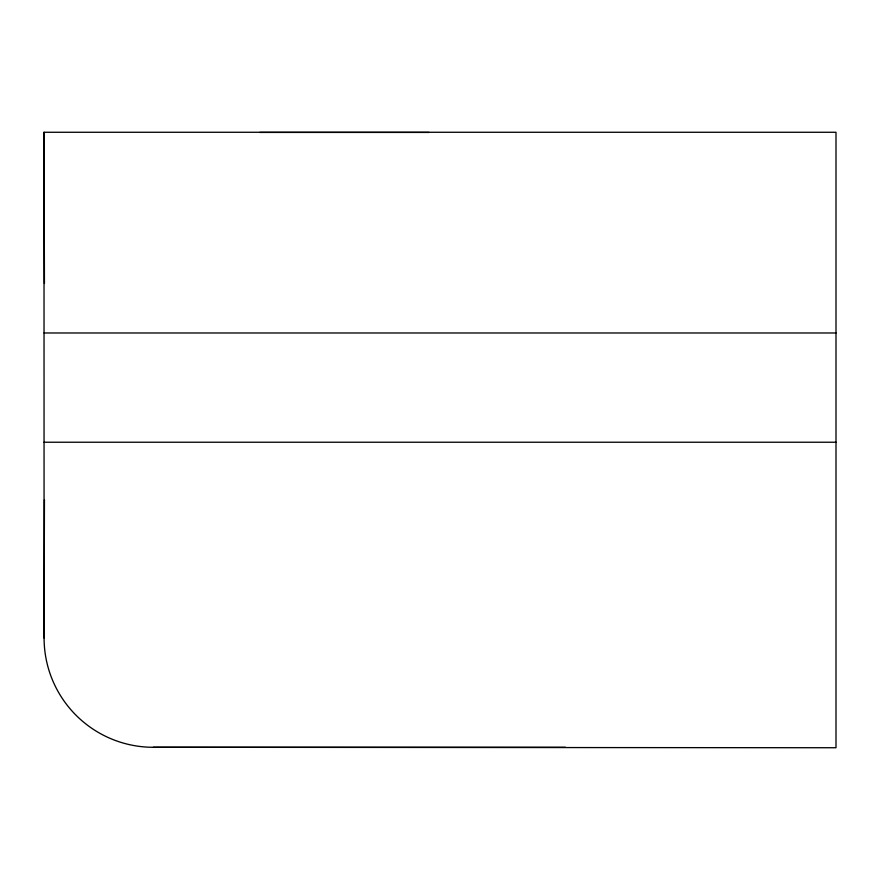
<?xml version="1.0" encoding="UTF-8"?>
<svg xmlns="http://www.w3.org/2000/svg" width="880" height="880" viewBox="0 0 880 880"><rect width="100%" height="100%" fill="white"/><g stroke="black" fill="none" stroke-linecap="round" stroke-linejoin="round"><path stroke-width="1.32" d="M44.088 638.044L44 132.264L836 132.264L836 747.736L153.329 747.285A109.241 109.241 0 0 1 44.088 638.044L44.44 499.741M259.754 132.429L429.077 132.429M44.066 332.981L836 332.981M44.066 442.233L836 442.233M153.329 747.285L565.411 747.252M44 132.264L44.44 283.492"/></g></svg>
